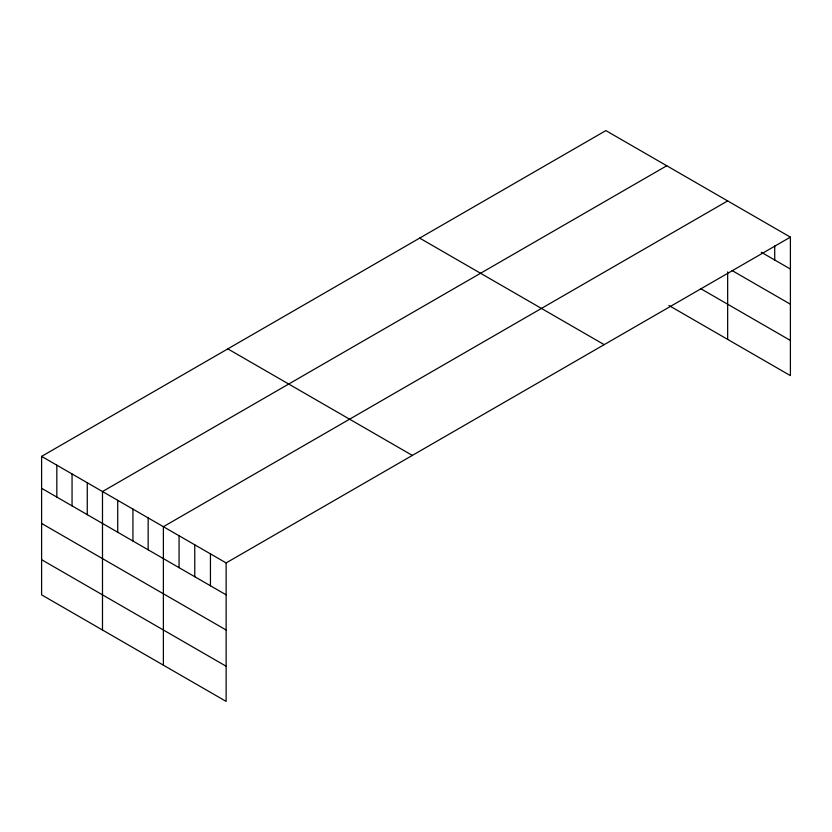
<?xml version="1.0" encoding="UTF-8"?>
<svg xmlns="http://www.w3.org/2000/svg" width="832" height="832" viewBox="0 0 832 832"><rect width="100%" height="100%" fill="white"/><g stroke="black" fill="none" stroke-linecap="round" stroke-linejoin="round"><path stroke-width="1.25" d="M790.4 237.141L226.127 562.921L226.127 701.397L41.6 594.859L41.6 456.383L605.873 130.603L790.4 237.141L790.4 375.617L668.938 305.49M666.765 165.766L102.492 491.546L102.492 630.022M727.657 200.918L163.384 526.698L163.384 665.174M761.27 252.231L790.4 269.048M732.139 270.577L790.4 304.221M700.482 288.527L790.4 340.444M419.661 238.108L604.188 344.646M227.812 348.878L412.339 455.416M41.6 456.383L226.127 562.921M41.6 488.29L226.127 594.828M41.6 523.463L226.127 630.001M41.6 559.697L226.127 666.224M774.717 245.95L774.717 259.99M727.657 271.877L727.657 339.394M210.444 553.862L210.444 585.77M194.761 544.804L194.761 576.722M179.067 535.756L179.067 567.663M148.158 517.91L148.158 549.817M132.943 509.122L132.943 541.029M117.718 500.334L117.718 532.241M87.266 482.758L87.266 514.665M72.051 473.959L72.051 505.877M56.826 465.171L56.826 497.089"/></g></svg>
